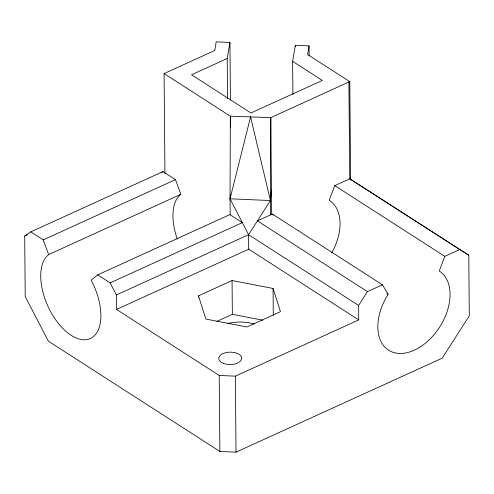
<?xml version="1.0" encoding="UTF-8"?>
<svg xmlns="http://www.w3.org/2000/svg" width="494" height="494" viewBox="0 0 494 494"><rect width="100%" height="100%" fill="white"/><g stroke="black" fill="none" stroke-linecap="round" stroke-linejoin="round"><path stroke-width="0.74" d="M230.439 194.408L230.037 198.792L230.173 214.804M271.422 189.986L270.403 200.539L270.533 214.902M227.567 98.479L227.221 58.502L229.938 42.453L216.211 41.854L214.748 50.481L164.076 73.581L164.947 173.53M292.911 94.391L292.621 61.33L295.338 45.281L309.059 45.874L309.151 55.871M309.059 45.874L307.601 54.501L349.777 81.615L350.635 180.026M177.371 239.201A47.01 25.163 65.5 0 1 180.841 194.321L175.456 179.625L162.989 171.603L30.795 231.865L24.7 236.008L25.231 296.554L48.412 341.206L219.867 451.442L236.015 452.146L442.241 358.138L469.3 315.771L468.769 255.225L349.752 178.791L334.771 185.621L329.232 200.249A47.01 30.529 -57.3 0 1 331.702 252.909M468.769 255.225L459.778 249.532L444.798 256.361L439.259 270.99A47.01 30.529 -57.3 0 1 439.746 326.935A47.01 30.529 -57.3 0 1 388.648 350.227A47.01 30.529 -57.3 0 1 388.161 294.282L382.412 284.797L272.392 214.056L257.405 220.886L367.431 291.627L382.412 284.797M367.431 291.627L358.607 305.44L358.737 319.914L235.354 376.156L219.206 375.459L116.516 309.435L116.386 294.961L248.581 234.699L270.403 200.539L270.792 117.621L349.777 81.615M97.682 274.874L110.156 282.889L242.35 222.633L229.877 214.612L97.682 274.874L91.143 280.154A47.01 25.163 65.5 0 1 92.971 336.933A47.01 25.163 65.5 0 1 50.474 311.362A47.01 25.163 65.5 0 1 48.647 254.583L43.262 239.88L30.795 231.865M161.161 172.851L162.989 171.603M227.221 58.502L191.53 74.767L250.94 112.972L322.329 80.429L292.621 61.33M24.7 236.008L27.497 234.736M43.262 239.88L175.456 179.625M48.647 254.583L180.841 194.321M116.516 309.435L248.71 249.174L358.737 319.914M198.477 295.85L232.057 280.543L273.052 288.453L280.469 311.671L246.889 326.979L205.887 319.068L198.477 295.85L198.489 297.382M216.959 321.328L232.353 314.314L262.913 320.211M349.752 178.791L459.778 249.532M164.076 73.581L230.346 116.195L270.792 117.621L271.638 214.569M334.771 185.621L444.798 256.361M386.864 293.448L388.161 294.282M230.451 127.742L230.346 116.195L230.037 198.792L248.581 234.699L358.607 305.44M272.392 214.056L273.157 215.322M110.156 282.889L116.386 294.961M348.894 82.023L349.74 178.89M295.338 45.281L295.35 46.819M273.052 288.453L273.287 315.314M248.581 234.699L248.71 249.174M235.354 376.156L236.015 452.146M232.057 280.543L232.353 314.314M229.938 42.453L230.439 100.115M219.206 375.459L219.867 451.442M227.759 323.539A28.664 15.487 -0.5 0 1 254.206 324.064M250.569 116.905L230.037 198.792L270.403 200.539L250.569 116.905M223.621 363.442A11.467 6.194 -0.5 0 0 241.652 358.835A11.467 6.194 -0.5 0 0 225.431 352.747A11.467 6.194 -0.5 0 0 223.621 363.442"/></g></svg>
